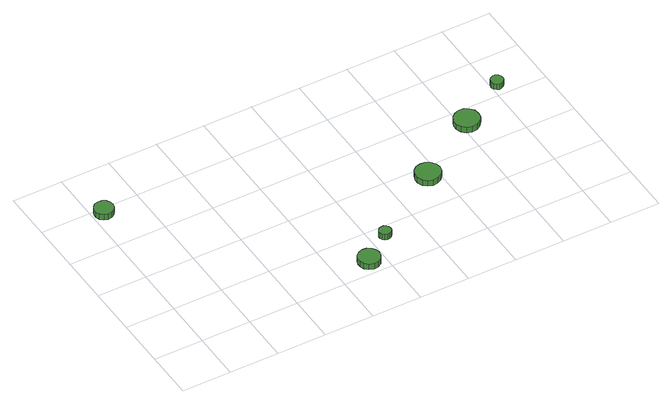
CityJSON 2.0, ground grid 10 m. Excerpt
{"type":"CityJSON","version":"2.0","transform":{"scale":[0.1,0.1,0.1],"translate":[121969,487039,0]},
"CityObjects":{
"tree1":{"type":"SolitaryVegetationObject","attributes":{"function":"something"},"geometry":[{"type":"MultiSurface","lod":"1","boundaries":[[[0,1,2,3,4,5,6,7,8,9,10,11,12,13,14]],[[15,16,17,18,19,20,21,22,23,24,25,26,27,28,29]],[[0,29,28,1]],[[1,28,27,2]],[[2,27,26,3]],[[3,26,25,4]],[[4,25,24,5]],[[5,24,23,6]],[[6,23,22,7]],[[7,22,21,8]],[[8,21,20,9]],[[9,20,19,10]],[[10,19,18,11]],[[11,18,17,12]],[[12,17,16,13]],[[13,16,15,14]],[[14,15,29,0]]]}]},
"tree2":{"type":"SolitaryVegetationObject","attributes":{"function":"something"},"geometry":[{"type":"MultiSurface","lod":"1","boundaries":[[[30,31,32,33,34,35,36,37,38,39,40,41,42,43,44]],[[45,46,47,48,49,50,51,52,53,54,55,56,57,58,59]],[[30,59,58,31]],[[31,58,57,32]],[[32,57,56,33]],[[33,56,55,34]],[[34,55,54,35]],[[35,54,53,36]],[[36,53,52,37]],[[37,52,51,38]],[[38,51,50,39]],[[39,50,49,40]],[[40,49,48,41]],[[41,48,47,42]],[[42,47,46,43]],[[43,46,45,44]],[[44,45,59,30]]]}]},
"tree3":{"type":"SolitaryVegetationObject","attributes":{"function":"something"},"geometry":[{"type":"MultiSurface","lod":"1","boundaries":[[[60,61,62,63,64,65,66,67,68,69,70,71,72,73,74]],[[75,76,77,78,79,80,81,82,83,84,85,86,87,88,89]],[[60,89,88,61]],[[61,88,87,62]],[[62,87,86,63]],[[63,86,85,64]],[[64,85,84,65]],[[65,84,83,66]],[[66,83,82,67]],[[67,82,81,68]],[[68,81,80,69]],[[69,80,79,70]],[[70,79,78,71]],[[71,78,77,72]],[[72,77,76,73]],[[73,76,75,74]],[[74,75,89,60]]]}]},
"tree4":{"type":"SolitaryVegetationObject","attributes":{"function":"something"},"geometry":[{"type":"MultiSurface","lod":"1","boundaries":[[[90,91,92,93,94,95,96,97,98,99,100,101,102,103,104]],[[105,106,107,108,109,110,111,112,113,114,115,116,117,118,119]],[[90,119,118,91]],[[91,118,117,92]],[[92,117,116,93]],[[93,116,115,94]],[[94,115,114,95]],[[95,114,113,96]],[[96,113,112,97]],[[97,112,111,98]],[[98,111,110,99]],[[99,110,109,100]],[[100,109,108,101]],[[101,108,107,102]],[[102,107,106,103]],[[103,106,105,104]],[[104,105,119,90]]]}]},
"tree5":{"type":"SolitaryVegetationObject","attributes":{"function":"something"},"geometry":[{"type":"MultiSurface","lod":"1","boundaries":[[[120,121,122,123,124,125,126,127,128,129,130,131,132,133,134]],[[135,136,137,138,139,140,141,142,143,144,145,146,147,148,149]],[[120,149,148,121]],[[121,148,147,122]],[[122,147,146,123]],[[123,146,145,124]],[[124,145,144,125]],[[125,144,143,126]],[[126,143,142,127]],[[127,142,141,128]],[[128,141,140,129]],[[129,140,139,130]],[[130,139,138,131]],[[131,138,137,132]],[[132,137,136,133]],[[133,136,135,134]],[[134,135,149,120]]]}]},
"tree6":{"type":"SolitaryVegetationObject","attributes":{"function":"something"},"geometry":[{"type":"MultiSurface","lod":"1","boundaries":[[[150,151,152,153,154,155,156,157,158,159,160,161,162,163,164]],[[165,166,167,168,169,170,171,172,173,174,175,176,177,178,179]],[[150,179,178,151]],[[151,178,177,152]],[[152,177,176,153]],[[153,176,175,154]],[[154,175,174,155]],[[155,174,173,156]],[[156,173,172,157]],[[157,172,171,158]],[[158,171,170,159]],[[159,170,169,160]],[[160,169,168,161]],[[161,168,167,162]],[[162,167,166,163]],[[163,166,165,164]],[[164,165,179,150]]]}]}
},
"vertices":[
[42,387,16],[40,395,16],[36,401,16],[29,405,16],[21,406,16],[13,404,16],[7,398,16],[4,391,16],[4,383,16],[7,376,16],[13,371,16],[21,368,16],[29,369,16],[36,373,16],[40,379,16],[40,379,3],[36,373,3],[29,369,3],[21,368,3],[13,371,3],[7,376,3],[4,383,3],[4,391,3],[7,398,3],[13,404,3],[21,406,3],[29,405,3],[36,401,3],[40,395,3],[42,387,3],
[391,31,14],[389,40,14],[384,47,14],[376,52,14],[367,53,14],[358,50,14],[351,44,14],[348,36,14],[348,26,14],[351,18,14],[358,12,14],[367,9,14],[376,10,14],[384,15,14],[389,22,14],[389,22,1],[384,15,1],[376,10,1],[367,9,1],[358,12,1],[351,18,1],[348,26,1],[348,36,1],[351,44,1],[358,50,1],[367,53,1],[376,52,1],[384,47,1],[389,40,1],[391,31,1],
[442,77,14],[441,82,14],[438,86,14],[434,89,14],[429,89,14],[424,88,14],[420,84,14],[418,80,14],[418,75,14],[420,70,14],[424,67,14],[429,65,14],[434,66,14],[438,68,14],[441,72,14],[441,72,1],[438,68,1],[434,66,1],[429,65,1],[424,67,1],[420,70,1],[418,75,1],[418,80,1],[420,84,1],[424,88,1],[429,89,1],[434,89,1],[438,86,1],[441,82,1],[442,77,1],
[602,173,16],[600,183,16],[593,192,16],[584,197,16],[574,198,16],[564,195,16],[556,188,16],[552,178,16],[552,168,16],[556,158,16],[564,151,16],[574,148,16],[584,149,16],[593,154,16],[600,163,16],[600,163,3],[593,154,3],[584,149,3],[574,148,3],[564,151,3],[556,158,3],[552,168,3],[552,178,3],[556,188,3],[564,195,3],[574,198,3],[584,197,3],[593,192,3],[600,183,3],[602,173,3],
[737,263,15],[735,274,15],[729,282,15],[720,288,15],[709,289,15],[699,285,15],[691,278,15],[687,269,15],[687,258,15],[691,249,15],[699,241,15],[709,238,15],[720,239,15],[729,245,15],[735,253,15],[735,253,2],[729,245,2],[720,239,2],[709,238,2],[699,241,2],[691,249,2],[687,258,2],[687,269,2],[691,278,2],[699,285,2],[709,289,2],[720,288,2],[729,282,2],[735,274,2],[737,263,2],
[825,326,14],[824,331,14],[821,336,14],[816,339,14],[811,339,14],[806,337,14],[802,334,14],[800,329,14],[800,324,14],[802,319,14],[806,315,14],[811,313,14],[816,314,14],[821,317,14],[824,321,14],[824,321,1],[821,317,1],[816,314,1],[811,313,1],[806,315,1],[802,319,1],[800,324,1],[800,329,1],[802,334,1],[806,337,1],[811,339,1],[816,339,1],[821,336,1],[824,331,1],[825,326,1]
]}
